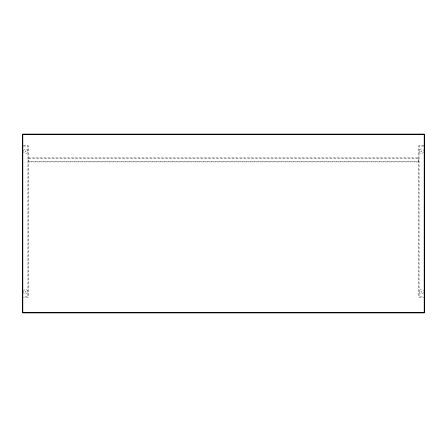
<?xml version="1.0" encoding="UTF-8"?>
<svg xmlns="http://www.w3.org/2000/svg" width="447" height="447" viewBox="0 0 447 447"><rect width="100%" height="100%" fill="white"/><g stroke="black" fill="none" stroke-linecap="round" stroke-linejoin="round"><path stroke-width="0.34" stroke-dasharray="2.23 1.68" d="M28.39 158.35L28.837 157.903L418.174 157.903L418.621 158.35M418.621 161.479L418.174 161.926L28.837 161.926L28.39 161.479M23.25 145.605L27.943 145.605L28.39 146.052L28.39 296.875L27.943 297.322L23.25 297.322M423.762 145.605L419.068 145.605L418.621 146.052L418.621 296.875L419.068 297.322L423.762 297.322M23.25 146.052L27.943 146.052L27.943 296.875L23.25 296.875M423.762 146.052L419.068 146.052L419.068 296.875L423.762 296.875M23.445 291.444A2.235 2.235 0 0 1 26.865 289.852A2.235 2.235 0 0 1 26.865 293.618A2.235 2.235 0 0 1 23.445 292.025M23.445 150.918A2.235 2.235 0 0 1 26.865 149.326A2.235 2.235 0 0 1 26.865 153.097A2.235 2.235 0 0 1 23.445 151.505M423.505 292.31A2.235 2.235 0 0 1 420.063 293.567A2.235 2.235 0 0 1 420.063 289.902A2.235 2.235 0 0 1 423.505 291.153M423.505 151.79A2.235 2.235 0 0 1 420.063 153.042A2.235 2.235 0 0 1 420.063 149.382A2.235 2.235 0 0 1 423.505 150.633M25.11 151.142C26.06 153.159 26.552 149.438 25.11 151.142M25.11 291.662C26.06 293.679 26.552 289.958 25.11 291.662M420.795 151.142C421.744 153.153 422.231 149.443 420.795 151.142M420.795 291.662C421.744 293.679 422.231 289.969 420.795 291.662M418.174 158.35L28.837 158.35L28.837 161.479L418.174 161.479L418.174 158.35"/><path stroke-width="0.67" d="M22.797 134.1L424.203 134.1M22.797 312.9L424.203 312.9M424.65 134.547L424.65 312.453M22.35 134.547L22.35 312.453M424.203 134.547L22.797 134.547L22.797 312.453L424.203 312.453L424.203 134.547"/></g></svg>
